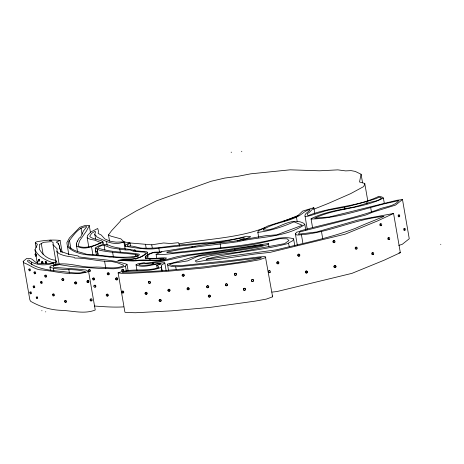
<?xml version="1.0" encoding="UTF-8"?>
<svg xmlns="http://www.w3.org/2000/svg" width="464" height="464" viewBox="0 0 464 464"><rect width="100%" height="100%" fill="white"/><g stroke="black" fill="none" stroke-linecap="round" stroke-linejoin="round"><path stroke-width="0.7" d="M307.296 229.703L304.929 215.151L305.996 213.463L309.459 210.708L310.033 209.595C304.622 210.36 301.391 215.337 296.45 217.094C285.737 222.291 273.139 223.08 263.094 229.726L263.552 230.098C277.356 230.863 290.389 215.934 303.862 223.375L304.825 224.489C285.186 237.835 260.06 236.362 237.806 241.709C214.159 245.056 190.107 246.981 166.802 252.109L167.052 252.584L172.799 252.88C207.924 248.437 243.554 247.26 277.971 238.322C283.127 237.585 288.585 237.127 293.602 238.85L292.854 240.671L288.475 243.02L289.292 246.854M77.32 241.454L77.436 240.949L77.674 241.437M56.005 261.812L53.053 244.714L53.163 242.568L51.579 241.616L43.5 242.312L39.347 244.679L39.382 249.174C42.589 254.985 48.372 259.562 55.117 260.171L56.538 261.22L57.153 264.782M88.798 247.097L87.197 237.846L87.4 235.619L90.805 232L97.701 228.485L98.455 231.13L98.142 233.467L101.187 234.981L104.881 238.977L110.774 241.39L116.11 242.138L123.888 241.895C114.33 245.995 105.229 241.263 96.93 236.93L96.471 236.072L95.074 235.178L94.824 234.221L95.572 231.681L94.795 231.426L91.663 233.317L89.709 236.298L90.874 237.44L93.386 238.531L101.372 240.723L103.043 242.162C95.161 244.986 85.886 250.862 77.534 246.483L76.606 246.32L76.386 243.171L79.164 238.131L80.487 237.342L83.503 230.904L86.675 226.838L86.35 226.652C78.143 227.238 73.01 235.996 68.382 242.011L68.643 246.274C73.364 251.436 80.539 251.975 86.681 254.284C103.721 254.84 121.058 259.602 137.878 255.739L138.237 257.827M59.125 264.097L56.91 251.279L57.142 248.884L53.053 244.714M168.554 270.796L167.521 264.028C181.07 261.458 193.871 255.884 207.536 253.866C226.148 251.633 244.789 248.971 263.134 245.212L260.524 245.12L230.237 249.986L188.535 255.496L157.882 262.305L152.65 263.001L153.172 264.567M109.574 241.344L108.466 234.929L111.488 230.823L120.321 221.241L120.953 219.907L136.381 210.865L156.507 200.837L211.027 181.291L224.808 178.06L237.672 176.366L250.746 173.826L290.151 169.818L319.441 170.804L337.862 169.865L345.593 170.891L351.086 170.63L355.221 171.407L361.091 174.249L359.519 181.987L364.768 183.437L367.726 200.552M42.618 262.908C43.448 264.428 42.456 260.113 42.398 261.928M50.454 270.06L49.961 267.212L50.234 266.203C64.716 260.13 79.547 267.896 94.401 267.119C103.895 266.556 114.312 269.839 123.262 265.924L123.557 265.199L117.189 262.699L111.54 261.47C99.238 261.783 87.087 257.822 74.756 258.083L74.188 257.34C68.91 256.441 63.429 256.024 58.655 253.379L56.91 251.279M364.768 183.437L363.828 186.505L350.61 193.656L328.326 203.418L313.594 209.293M258.703 237.371L257.845 232.383L258.291 230.927L267.832 225.985L290.661 218.759L297.273 216.253L302.632 211.108L313.821 207.681L314.807 213.382M46.035 261.476C46.696 260.826 47.073 264.236 46.267 262.833M37.323 263.303L34.986 249.765L37.416 244.284L35.281 242.805L35.995 241.999C43.86 240.253 52.043 239.569 60.071 240.427L62.159 252.538M128.122 270.761L127.014 264.347C111.546 259.138 94.975 259.446 78.961 256.853L78.143 255.983L68.457 254.098L60.384 251.268L60.651 249.829L59.868 248.594L59.334 245.845L58.145 243.223L56.225 242.127L60.071 240.427M68.817 254.852L66.851 242.701L69.38 238.02L79.883 227.238L85.382 225.423L89.256 225.597L86.594 230.799L79.733 240.625L78.335 244.76L78.752 246.39C86.333 248.953 94.105 245.601 101.082 242.747L94.644 240.103L90.196 239.302L87.197 237.846M137.002 270.437L136.027 264.816L137.895 263.807L144.124 262.699L145.586 263.187L149.913 262.688L163.264 260.461L177.689 256.563L186.221 255.09L217.001 251.065L268.418 243.536L267.728 244.627L259.985 246.802L244.661 249.557L197.855 256.29L187.595 260.901L174.464 262.989L169.998 263.929L169.575 264.515L173.339 265.652L180.687 265.681L229.819 260.571L259.643 256.882L265.379 256.557L272.612 296.827L266.266 299.118L255.148 301.119L210.412 307.365L171.755 310.845L135.563 312.742L125.895 312.504L124.92 312.191L118.129 272.849C130.952 267.861 145.592 271.892 158.781 267.67L158.241 266.179L156.699 265.541L157.186 268.354M297.314 245.091L295.371 233.827L296.693 232.145L299.825 231.443L300.266 230.921C326.001 223.671 352.495 218.84 377.638 209.78C384.349 206.445 393.948 206.84 398.872 200.599L384.053 203.876C360.099 210.175 336.093 218.416 311.083 219.037L311.031 218.735C324.806 211.833 340.211 209.722 355.151 206.799L370.22 202.263L376.437 200.883L378.868 199.932L381.489 198.198L380.277 197.333L378.815 197.264L376.658 198.395L366.688 201.556L347.594 206.619L326.929 210.436L310.607 215.511L307.516 216.311L304.987 216.323M98.066 255.554L97.162 248.6L95.248 248.083C99.603 244.441 106.117 243.287 110.995 246.146C118.407 248.675 126.805 248.553 134.38 250.334L135.157 250.775L147.036 251.842L147.598 255.165M161.832 251.923L154.321 252.201L151.409 252.979L148.973 253.953L145.725 256.053L145.545 256.377L146.056 256.29L145.122 257.433L145.719 257.578L145.394 258.402L149.884 258.941L164.094 258.489L164.094 259.011C154.814 261.812 145.081 258.854 135.616 260.617C130.117 260.803 124.584 260.449 119.074 260.35C128.737 259.167 139.664 260.426 147.343 252.677L147.117 252.381M42.091 263.529L41.644 261.568L41.893 263.279M42.897 263.349L42.572 261.481M56.538 261.22L55.222 262.404C49.37 264.323 43.645 263.593 37.694 263.216C34.609 262.438 33.222 259.156 30.131 258.384L26.709 258.454L23.2 261.371L29.847 299.837L30.641 301.345C40.2 306.71 50.46 310.074 61.619 310.352C72.674 310.816 84.57 314.366 95.236 310.004L88.589 271.539L85.979 270.013C75.33 268.702 64.566 268.273 53.83 267.316L53.203 265.971L59.502 264.637L72.042 266.574L99.783 268.436L113.808 268.778L121.185 267.774L125.46 266.098L127.014 264.347M313.821 207.681L309.778 212.025L307.18 213.834L307.963 215.719C330.733 206.422 356.712 207.286 378.827 196.324L381.872 196.974L383.403 198.047L384.389 203.748M37.346 261L37.364 262.462M136.961 255.693L137.53 254.811C125.019 252.886 112.224 252.95 99.679 250.27L96.924 248.93M398.808 245.386L402.242 244.325L409.26 238.751L402.491 199.549L395.473 205.123L372.795 212.147L365.748 215.047L299.976 231.867L298.433 234.187L316.715 231.977L357.506 220.145L393.571 213.481L400.339 252.677L384.186 260.182L351.961 273.354L276.915 291.56L271.916 292.1M130.494 245.839L130.013 243.055L127.182 245.12L127.878 246.204C133.829 245.102 139.119 248.861 145.07 248.188C155.417 248.646 165.52 246.686 175.752 245.555C199.201 242.614 223.08 242.805 246.019 236.298L250.154 236.373L250.595 236.884L242.916 240.079M152.929 263.158L140.476 263.743L138.73 264.764C147.245 266.539 155.927 263.181 164.453 262.676L164.819 263.036L161.246 265.304L161.466 267.235C149.153 272.426 135.331 269.706 122.421 271.985L122.247 272.235C149.93 272.461 177.683 269.503 205.256 266.725C223.967 264.109 242.858 262.543 261.215 257.984L261.145 257.578L222.094 262.45L181.088 266.452L175.728 266.812L171.779 266.458L168.293 265.414L167.463 264.474M335.286 267.339L335.507 267.194A1.003 0.963 -44.9 0 0 335.217 265.524L334.967 265.478A1.003 0.963 -44.9 0 0 333.9 266.417A1.003 0.963 -44.9 0 0 334.788 267.444M130.013 243.055L129.091 242.875L125.906 244.818L125.152 245.485L125.152 246.349C136.312 247.788 147.366 250.322 158.839 248.182L198.198 244.076L213.185 243.049L221.525 241.924L243.258 237.672L245.154 238.119L237.145 241.013M383.403 198.047C361.949 209.009 336.406 207.802 314.685 218.15L329.423 216.966L396.703 200.326L402.491 199.549M156.716 257.926L156.101 254.365L161.907 251.575L209.142 243.977L234.03 241.228L265.263 235.753L276.834 234.825L302.221 225.289L294.019 221.833C282.472 226.925 270.39 230.84 257.845 232.383M393.571 213.481L377.418 220.986L345.187 234.152L270.141 252.364L255.148 253.982L217.807 259.457L204.653 260.519L196.44 262.015L195.199 260.867L202.513 257.81L211.381 255.473L239.175 252.027L284.623 243.629L288.956 240.578L287.187 238.821L279.92 238.653L255.989 244L240.746 246.384L162.394 254.637L156.101 254.365M288.683 243.333C261.713 250.809 233.044 251.726 206.091 259.295L276.155 249.87C302.719 243.397 329.858 238.049 355.47 228.323C364.861 224.013 374.523 220.475 383.989 216.346C354.107 219.095 326.818 233.926 296.693 235.039L295.371 233.827M282.791 221.583L298.862 215.174M54.097 265.211L53.725 263.076C45.959 265.86 36.923 265.425 29.858 261.226L29.818 260.432L28.745 260.124L27.753 260.275L27.585 261.354C36.076 268.639 48.285 270.193 59.172 271.22C67.877 271.788 77.221 274.473 85.718 271.869C74.443 267.896 61.41 271.179 49.961 267.212M156.699 265.541L161.066 263.859C152.992 263.714 143.666 268.679 136.027 264.816M88.589 271.539C72.912 276.724 55.663 271.022 39.666 269.764C33.849 268.72 29.47 264.758 24 262.879L23.2 261.371M265.82 257.491L259.469 259.776L248.356 261.777L203.615 268.024L164.964 271.504L128.772 273.4L121.904 273.377L118.129 272.849M264.985 227.72C237.51 238.299 207.768 238.745 179.075 243.878L178.385 242.672L170.543 243.507L163.577 242.974L151.74 244.824L129.995 242.968L123.876 241.814L120.872 238.85L111.151 236.222L108.466 234.929M102.66 241.576L102.15 241.698L102.648 241.57L103.002 243.577M398.953 252.944L400.339 252.677M191.644 247.051L192.995 246.807M194.352 246.599L195.727 246.43M160.747 252.596L153.05 252.747L149.686 254.034L146.902 256.227L148.225 256.174L146.676 257.648C153.039 259.857 159.906 257.131 166.501 258.001L165.085 259.266L157.957 260.577L142.837 260.304L133.191 261.017L117.827 260.391C127.124 258.523 137.46 260.803 145.36 253.796L145.116 252.196L133.841 251.389L129.752 249.876L125.761 250.009L110.507 247.776L104.081 245.189L102.277 245.154L98.333 247.144L97.892 248.083C111.14 252.445 125.17 252.004 138.684 254.11L139.502 254.777C130.79 260.814 119.521 256.662 109.759 257.126C96.338 254.394 77.372 257.398 67.344 246.309M41.934 283.266L42.044 283.272A1.003 0.4 74.1 0 0 42.207 282.454A1.003 0.4 74.1 0 0 41.719 281.416L41.603 281.346A1.003 0.4 74.1 0 0 41.296 281.915M94.372 306.025C104.069 306.745 114.098 307.47 123.656 306.878M53.725 263.076C46.597 260.571 38.315 257.091 34.986 249.765M39.544 261L39.225 259.138L39.173 259.678M37.352 298.398C38.274 299.257 37.079 295.464 37.027 297.233M272.177 295.899L272.612 296.827M39.318 260.432L39.208 259.921M440.742 244.255L440.8 244.586M370.684 207.605L371.536 212.535M366.688 201.556L367.053 203.667M361.091 174.249L362.57 182.804M344.549 207.251L344.914 209.368M321.529 231.809L322.747 238.85M311.083 219.037L312.545 227.488M304.825 224.489L305.793 230.121M301.391 234.575L302.853 243.026M296.45 217.094L297.175 221.322M293.602 238.85L294.82 245.891M268.418 243.536L268.905 246.343M241.715 151.258L241.796 151.728M231.194 152.105L231.275 152.575M234.697 249.011L234.941 250.421M220.127 243.809L220.858 248.031M179.075 243.878L179.44 246.019M175.728 266.812L176.216 269.625M164.819 263.036L166.153 270.761M158.839 248.182L159.558 252.358M160.121 258.471L160.358 259.863M161.466 267.235L162.075 270.75M161.321 266.823L162.046 271.04M151.74 244.824L152.233 247.677M153.52 262.885L153.764 264.294M149.884 258.941L150.121 260.333M145.487 244.29L146.224 248.571M145.719 257.578L145.957 258.97M135.291 254.423L135.65 256.511M135.743 258.709L136.103 260.797M124.677 241.964L125.524 246.854M123.876 241.814L125.193 249.458M125.46 266.098L126.324 271.086M119.747 248.855L120.344 252.335M112.578 252.097L113.419 256.969M106.465 241.193L107.184 245.369M104.081 245.189L104.922 250.061M102.782 241.663L103.13 243.658M104.574 261.139L105.804 268.267M94.824 234.221L95.665 239.093M97.399 249.997L97.643 251.389M97.881 252.781L98.124 254.173M95.248 248.083L96.448 255.049M89.256 225.597L90.486 232.713M91.495 246.61L92.933 254.962M80.985 227.94L82.07 234.204M76.595 243.896L76.833 245.288M76.606 246.32L77.569 251.894M69.409 240.108L70.853 248.46M68.788 269.387L69.403 272.948M60.651 249.829L61.022 251.969M60.303 250.56L60.552 251.981M59.334 245.845L59.955 249.406M58.145 243.223L58.394 244.65M55.222 262.404L55.715 265.251M53.36 268.262L53.853 271.109M41.29 243.67L43.135 254.353M35.281 242.805L36.128 247.689M45.692 311.617L45.75 311.947M41.864 310.491L41.922 310.816M31.419 262.015L31.912 264.863M398.889 216.56A1.003 0.394 86.2 0 1 398.338 216.601A1.003 0.394 86.2 0 1 398.24 215.18A1.003 0.394 86.2 0 1 398.796 215.139M404.504 229.883A1.003 0.394 86.2 0 1 403.993 230.289A1.003 0.394 86.2 0 1 403.755 228.932A1.003 0.394 86.2 0 1 404.266 228.526M381.025 225.202A1.003 0.65 -87.7 0 1 380.138 225.614A1.003 0.65 -87.7 0 1 379.9 224.257A1.003 0.65 -87.7 0 1 380.787 223.845M388.896 239.273A1.003 0.65 -87.7 0 1 387.979 239.32A1.003 0.65 -87.7 0 1 387.985 237.899A1.003 0.65 -87.7 0 1 388.902 237.852M356.23 248.948A1.003 0.719 -85.1 0 1 355.25 248.623A1.003 0.719 -85.1 0 1 355.546 247.242A1.003 0.719 -85.1 0 1 356.52 247.567M372.795 252.723A1.003 0.719 -85.1 0 1 373.05 253.083M372.76 254.463A1.003 0.719 -85.1 0 1 371.699 253.767A1.003 0.719 -85.1 0 1 372.621 252.631M334.59 242.086A1.003 0.922 -65 0 1 333.164 242.324A1.003 0.922 -65 0 1 333.28 240.804A1.003 0.922 -65 0 1 334.672 241.094M299.019 255.948A1.003 0.922 -65.5 0 1 297.772 255.56A1.003 0.922 -65.5 0 1 298.219 254.214A1.003 0.922 -65.5 0 1 299.466 254.597M299.541 254.84A1.003 0.922 -65.5 0 1 299.5 255.351M306.826 272.652A1.003 0.922 -65.5 0 1 305.318 272.264A1.003 0.922 -65.5 0 1 306.379 270.953A1.003 0.922 -65.5 0 1 306.988 272.449M277.64 263.714A1.003 0.945 -55.6 0 1 276.776 262.607A1.003 0.945 -55.6 0 1 277.977 261.76A1.003 0.945 -55.6 0 1 278.632 263.013M278.516 263.245A1.003 0.945 -55.6 0 1 278.133 263.598M269.248 272.594A1.003 0.789 -81.7 0 1 268.302 271.521A1.003 0.789 -81.7 0 1 269.514 270.756M251.662 280.732A1.003 0.969 19.5 0 1 252.236 279.427A1.003 0.969 19.5 0 1 253.541 280.128A1.003 0.969 19.5 0 1 252.741 281.312M252.225 281.254A1.003 0.969 19.5 0 1 251.801 280.952M208.539 296.334A1.003 0.94 39.7 0 1 209.345 295.023A1.003 0.94 39.7 0 1 210.372 296.305A1.003 0.94 39.7 0 1 208.864 296.74M234.529 274.328A1.003 0.969 19.5 0 1 235.782 273.261A1.003 0.969 19.5 0 1 236.275 274.839A1.003 0.969 19.5 0 1 234.604 274.572M244.412 290.162A1.003 0.969 19.5 0 1 243.646 288.683A1.003 0.969 19.5 0 1 245.334 288.666A1.003 0.969 19.5 0 1 244.673 290.157M225.661 285.29A1.003 0.969 19.5 0 1 226.096 283.771A1.003 0.969 19.5 0 1 227.43 284.722A1.003 0.969 19.5 0 1 226.078 285.592M168.235 289.722A1.003 0.905 49.1 0 1 169.372 289.24A1.003 0.905 49.1 0 1 170.068 290.406A1.003 0.905 49.1 0 1 169.047 291.09M168.583 290.876A1.003 0.905 49.1 0 1 168.403 290.684M168.194 290.215A1.003 0.905 49.1 0 1 168.183 289.965M182.607 275.639A1.003 0.905 49.1 0 1 183.089 274.149A1.003 0.905 49.1 0 1 184.272 275.361A1.003 0.905 49.1 0 1 182.793 275.825M148.741 281.834A1.003 0.876 54.4 0 1 149.843 281.381A1.003 0.876 54.4 0 1 150.516 282.559A1.003 0.876 54.4 0 1 149.536 283.214M149.089 282.988A1.003 0.876 54.4 0 1 148.909 282.796M148.706 282.321A1.003 0.876 54.4 0 1 148.695 282.071M145.458 293.503A1.003 0.876 54.4 0 1 146.201 292.25A1.003 0.876 54.4 0 1 147.181 293.573A1.003 0.876 54.4 0 1 145.766 293.927M159.471 299.895A1.003 0.876 54.4 0 1 160.573 299.442A1.003 0.876 54.4 0 1 161.246 300.614A1.003 0.876 54.4 0 1 160.266 301.275M159.813 301.043A1.003 0.876 54.4 0 1 159.639 300.852M34.771 272.084A1.003 0.4 74.1 0 1 35.276 271.887A1.003 0.4 74.1 0 1 35.711 273.163A1.003 0.4 74.1 0 1 35.281 273.586M53.134 294.478A1.003 0.586 70 0 1 53.841 293.938A1.003 0.586 70 0 1 54.421 295.295A1.003 0.586 70 0 1 53.609 295.603M45.391 275.43A1.003 0.586 70 0 1 46.185 275.198A1.003 0.586 70 0 1 46.644 276.544A1.003 0.586 70 0 1 45.849 276.776M62.541 278.655A1.003 0.644 68.3 0 1 63.51 278.748A1.003 0.644 68.3 0 1 63.748 280.105A1.003 0.644 68.3 0 1 62.779 280.018M65.122 300.974A1.003 0.644 68.3 0 1 65.905 300.405A1.003 0.644 68.3 0 1 66.52 301.751A1.003 0.644 68.3 0 1 65.627 302.087M91.495 300.37A1.003 0.783 -81.8 0 1 90.405 300.765A1.003 0.783 -81.8 0 1 90.173 299.402A1.003 0.783 -81.8 0 1 91.263 299.007M88.021 282.414A1.003 0.783 -81.8 0 1 86.901 281.915A1.003 0.783 -81.8 0 1 87.563 280.575A1.003 0.783 -81.8 0 1 88.45 281.532M89.047 269.758A1.003 0.69 66.6 0 1 90.022 269.764A1.003 0.69 66.6 0 1 90.376 271.063A1.003 0.69 66.6 0 1 89.459 271.283M106.819 294.315A1.003 0.771 62.8 0 1 107.903 294.269A1.003 0.771 62.8 0 1 108.269 295.562A1.003 0.771 62.8 0 1 107.248 295.829M107.689 273.429A1.003 0.771 62.8 0 1 108.64 272.786A1.003 0.771 62.8 0 1 109.324 274.102A1.003 0.771 62.8 0 1 108.257 274.514M107.897 274.16A1.003 0.771 62.8 0 1 107.776 273.928M117.067 279.531A1.003 0.899 -70.6 0 1 115.693 279.386A1.003 0.899 -70.6 0 1 116.157 277.919A1.003 0.899 -70.6 0 1 117.375 278.574M117.334 279.084A1.003 0.899 -70.6 0 1 117.23 279.328M122.363 271.266A1.003 0.742 -84.1 0 1 121.759 269.787A1.003 0.742 -84.1 0 1 123.053 269.741M49.764 240.596A1.003 0.847 57.7 0 1 50.646 240.567M33.936 286.102A1.003 0.342 75.1 0 1 34.4 285.975A1.003 0.342 75.1 0 1 34.771 287.344A1.003 0.342 75.1 0 1 34.307 287.477M30.612 292.129A1.003 0.342 75.1 0 1 31.076 291.995A1.003 0.342 75.1 0 1 31.448 293.37A1.003 0.342 75.1 0 1 30.984 293.497M29.882 270.338A1.003 0.342 75.1 0 0 30.096 270.657L30.201 270.732A1.003 0.342 75.1 0 0 30.427 270.57M29.702 268.859A1.003 0.342 75.1 0 1 29.777 268.801L29.87 268.813A1.003 0.342 75.1 0 1 30.421 269.938M206.84 286.479A1.003 0.94 39.7 0 1 208.232 285.789A1.003 0.94 39.7 0 1 208.498 287.361A1.003 0.94 39.7 0 1 206.921 286.978M187.294 288.272A1.003 0.94 39.7 0 1 188.471 287.755A1.003 0.94 39.7 0 1 189.179 288.904A1.003 0.94 39.7 0 1 188.123 289.623M187.647 289.42A1.003 0.94 39.7 0 1 187.462 289.234M94.459 285.58A1.003 0.673 67.3 0 1 95.311 285.261A1.003 0.673 67.3 0 1 95.886 286.491A1.003 0.673 67.3 0 1 95.137 287.025M93.281 278.122A1.003 0.673 67.3 0 1 94.291 278.203A1.003 0.673 67.3 0 1 94.523 279.56A1.003 0.673 67.3 0 1 93.519 279.485M75 282.373A1.003 0.858 55.9 0 1 76.084 281.932A1.003 0.858 55.9 0 1 76.751 283.115A1.003 0.858 55.9 0 1 75.783 283.759M75.342 283.527A1.003 0.858 55.9 0 1 75.162 283.336M49.996 240.514A1.003 0.847 57.7 0 1 51.411 240.665M96.234 251.743A1.003 0.534 89.2 0 1 95.352 251.476A1.003 0.534 89.2 0 1 95.804 250.055M96.303 251.935A1.003 0.534 89.2 0 1 96.036 251.343M122.31 291.624A1.003 0.673 67.3 0 1 123.198 291.079A1.003 0.673 67.3 0 1 123.726 292.523A1.003 0.673 67.3 0 1 122.658 292.569M134.247 250.282A1.003 0.638 68.5 0 1 135.117 250.026A1.003 0.638 68.5 0 1 135.587 251.366M133.719 250.334A1.003 0.638 68.5 0 1 134.925 250.879M38.355 259.48L38.866 261.278L38.355 259.48M36.238 297.035C36.296 300.092 37.572 297.673 36.238 297.035M45.252 261.667C45.275 264.77 46.713 262.23 45.252 261.667M35.102 254.144L35.484 256.116L35.102 254.144M35.925 253.988L36.308 255.96L35.925 253.988M33.176 286.305A1.003 0.342 75.1 0 0 33.756 287.889A1.003 0.342 75.1 0 0 33.837 286.59A1.003 0.342 75.1 0 0 33.176 286.305M40.554 282.124A1.003 0.4 74.1 0 0 41.302 283.487A1.003 0.4 74.1 0 0 41.221 281.944A1.003 0.4 74.1 0 0 40.554 282.124M34.023 272.513A1.003 0.4 74.1 0 0 34.771 273.87A1.003 0.4 74.1 0 0 34.69 272.327A1.003 0.4 74.1 0 0 34.023 272.513M52.49 294.715A1.003 0.586 70 0 0 53.464 295.997A1.003 0.586 70 0 0 53.47 294.425A1.003 0.586 70 0 0 52.49 294.715M44.724 275.889A1.003 0.586 70 0 0 45.698 277.176A1.003 0.586 70 0 0 45.704 275.604A1.003 0.586 70 0 0 44.724 275.889M61.84 279.311A1.003 0.644 68.3 0 0 62.884 280.563A1.003 0.644 68.3 0 0 62.913 278.986A1.003 0.644 68.3 0 0 61.84 279.311M64.525 301.211A1.003 0.644 68.3 0 0 65.569 302.47A1.003 0.644 68.3 0 0 65.598 300.892A1.003 0.644 68.3 0 0 64.525 301.211M29.853 292.332A1.003 0.342 75.1 0 0 30.433 293.915A1.003 0.342 75.1 0 0 30.514 292.61A1.003 0.342 75.1 0 0 29.853 292.332M28.855 269.352A1.003 0.342 75.1 0 0 29.441 270.935A1.003 0.342 75.1 0 0 29.522 269.636A1.003 0.342 75.1 0 0 28.855 269.352M167.922 290.452A1.003 0.905 49.1 0 0 169.464 291.177A1.003 0.905 49.1 0 0 169.18 289.513A1.003 0.905 49.1 0 0 167.922 290.452M206.654 286.961A1.003 0.94 39.7 0 0 208.249 287.645A1.003 0.94 39.7 0 0 207.959 285.981A1.003 0.94 39.7 0 0 206.654 286.961M148.352 282.315A1.003 0.876 54.4 0 0 149.669 283.434A1.003 0.876 54.4 0 0 149.797 281.805A1.003 0.876 54.4 0 0 148.352 282.315M187.056 288.997A1.003 0.94 39.7 0 0 188.651 289.681A1.003 0.94 39.7 0 0 188.361 288.016A1.003 0.94 39.7 0 0 187.056 288.997M145.035 293.248A1.003 0.876 54.4 0 0 146.346 294.367A1.003 0.876 54.4 0 0 146.473 292.738A1.003 0.876 54.4 0 0 145.035 293.248M159.082 300.37A1.003 0.876 54.4 0 0 160.393 301.49A1.003 0.876 54.4 0 0 160.521 299.86A1.003 0.876 54.4 0 0 159.082 300.37M182.126 275.407A1.003 0.905 49.1 0 0 183.674 276.132A1.003 0.905 49.1 0 0 183.384 274.468A1.003 0.905 49.1 0 0 182.126 275.407M208.272 296.316A1.003 0.94 39.7 0 0 209.861 297.001A1.003 0.94 39.7 0 0 209.577 295.336A1.003 0.94 39.7 0 0 208.272 296.316M234.668 275.007A1.003 0.969 19.5 0 0 236.379 274.769A1.003 0.969 19.5 0 0 235.271 273.447A1.003 0.969 19.5 0 0 234.668 275.007M251.726 281.167A1.003 0.969 19.5 0 0 253.431 280.929A1.003 0.969 19.5 0 0 252.329 279.606A1.003 0.969 19.5 0 0 251.726 281.167M243.658 290.012A1.003 0.969 19.5 0 0 245.369 289.774A1.003 0.969 19.5 0 0 244.267 288.451A1.003 0.969 19.5 0 0 243.658 290.012M225.579 285.505A1.003 0.969 19.5 0 0 227.29 285.267A1.003 0.969 19.5 0 0 226.188 283.945A1.003 0.969 19.5 0 0 225.579 285.505M278.122 263.848A1.003 0.945 -55.6 0 0 278.702 262.212A1.003 0.945 -55.6 0 0 277.049 262.595A1.003 0.945 -55.6 0 0 278.122 263.848M270.129 272.403A1.003 0.789 -81.7 0 0 269.845 270.738A1.003 0.789 -81.7 0 0 268.824 271.991A1.003 0.789 -81.7 0 0 270.129 272.403M299.326 256.087A1.003 0.922 -65.5 0 0 299.46 254.371A1.003 0.922 -65.5 0 0 297.992 255.206A1.003 0.922 -65.5 0 0 299.326 256.087M306.924 272.942A1.003 0.922 -65.5 0 0 307.058 271.225A1.003 0.922 -65.5 0 0 305.596 272.061A1.003 0.922 -65.5 0 0 306.924 272.942M334.527 242.585A1.003 0.922 -65 0 0 334.66 240.868A1.003 0.922 -65 0 0 333.193 241.698A1.003 0.922 -65 0 0 334.527 242.585M335.217 267.595A1.003 0.963 -44.9 0 0 335.808 265.976A1.003 0.963 -44.9 0 0 334.126 266.336A1.003 0.963 -44.9 0 0 335.217 267.595M356.967 248.837A1.003 0.719 -85.1 0 0 356.677 247.167A1.003 0.719 -85.1 0 0 355.772 248.431A1.003 0.719 -85.1 0 0 356.967 248.837M381.559 225.44A1.003 0.65 -87.7 0 0 381.275 223.776A1.003 0.65 -87.7 0 0 380.474 225.046A1.003 0.65 -87.7 0 0 381.559 225.44M373.497 254.347A1.003 0.719 -85.1 0 0 373.207 252.683A1.003 0.719 -85.1 0 0 372.296 253.941A1.003 0.719 -85.1 0 0 373.497 254.347M389.54 239.302A1.003 0.65 -87.7 0 0 389.25 237.632A1.003 0.65 -87.7 0 0 388.455 238.902A1.003 0.65 -87.7 0 0 389.54 239.302M399.011 215.128A1.003 0.394 86.2 0 0 399.301 216.792A1.003 0.394 86.2 0 0 399.695 215.534A1.003 0.394 86.2 0 0 399.011 215.128M404.579 228.671A1.003 0.394 86.2 0 0 404.863 230.335A1.003 0.394 86.2 0 0 405.263 229.071A1.003 0.394 86.2 0 0 404.579 228.671M93.85 286.05A1.003 0.673 67.3 0 0 94.929 287.291A1.003 0.673 67.3 0 0 94.969 285.708A1.003 0.673 67.3 0 0 93.85 286.05M92.597 278.783A1.003 0.673 67.3 0 0 93.67 280.024A1.003 0.673 67.3 0 0 93.716 278.441A1.003 0.673 67.3 0 0 92.597 278.783M106.21 294.988A1.003 0.771 62.8 0 0 107.404 296.177A1.003 0.771 62.8 0 0 107.491 294.57A1.003 0.771 62.8 0 0 106.21 294.988M91.884 300.655A1.003 0.783 -81.8 0 0 91.594 298.99A1.003 0.783 -81.8 0 0 90.579 300.237A1.003 0.783 -81.8 0 0 91.884 300.655M88.711 282.321A1.003 0.783 -81.8 0 0 88.421 280.656A1.003 0.783 -81.8 0 0 87.406 281.909A1.003 0.783 -81.8 0 0 88.711 282.321M74.588 282.854A1.003 0.858 55.9 0 0 75.887 283.98A1.003 0.858 55.9 0 0 76.009 282.356A1.003 0.858 55.9 0 0 74.588 282.854M117.23 279.815A1.003 0.899 -70.6 0 0 117.351 278.093A1.003 0.899 -70.6 0 0 115.93 278.945A1.003 0.899 -70.6 0 0 117.23 279.815M107.213 273.673A1.003 0.771 62.8 0 0 108.414 274.862A1.003 0.771 62.8 0 0 108.495 273.261A1.003 0.771 62.8 0 0 107.213 273.673M123.465 271.011A1.003 0.742 -84.1 0 0 123.175 269.346A1.003 0.742 -84.1 0 0 122.229 270.605A1.003 0.742 -84.1 0 0 123.465 271.011M88.375 270.419A1.003 0.69 66.6 0 0 89.471 271.655A1.003 0.69 66.6 0 0 89.523 270.065A1.003 0.69 66.6 0 0 88.375 270.419M121.736 291.868A1.003 0.673 67.3 0 0 122.815 293.109A1.003 0.673 67.3 0 0 122.856 291.525A1.003 0.673 67.3 0 0 121.736 291.868"/></g></svg>
